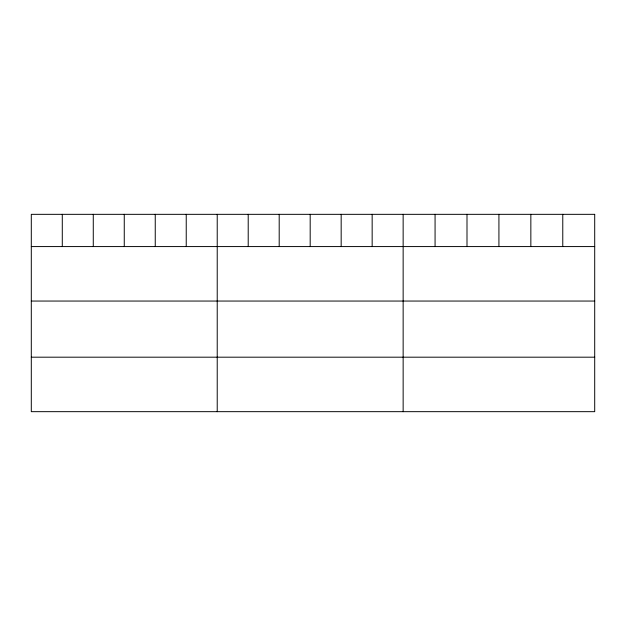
<?xml version="1.0" encoding="UTF-8"?>
<svg xmlns="http://www.w3.org/2000/svg" width="626" height="626" viewBox="0 0 626 626"><rect width="100%" height="100%" fill="white"/><g stroke="black" fill="none" stroke-linecap="round" stroke-linejoin="round"><path stroke-width="0.94" d="M31.3 246.574L594.7 246.574M31.3 301.051L594.7 301.051M31.3 357.188L594.7 357.188M562.774 214.335L562.774 246.574M530.848 214.335L530.848 246.574M498.922 214.335L498.922 246.574M466.996 214.335L466.996 246.574M435.07 214.335L435.07 246.574M403.144 214.335L403.144 411.665M372.157 214.335L372.157 246.574M341.17 214.335L341.17 246.574M310.183 214.335L310.183 246.574M279.196 214.335L279.196 246.574M248.209 214.335L248.209 246.574M217.222 214.335L217.222 411.665M186.235 214.335L186.235 246.574M155.248 214.335L155.248 246.574M124.261 214.335L124.261 246.574M93.274 214.335L93.274 246.574M62.287 214.335L62.287 246.574M594.7 214.335L31.3 214.335L31.3 411.665L594.7 411.665L594.7 214.335"/></g></svg>
